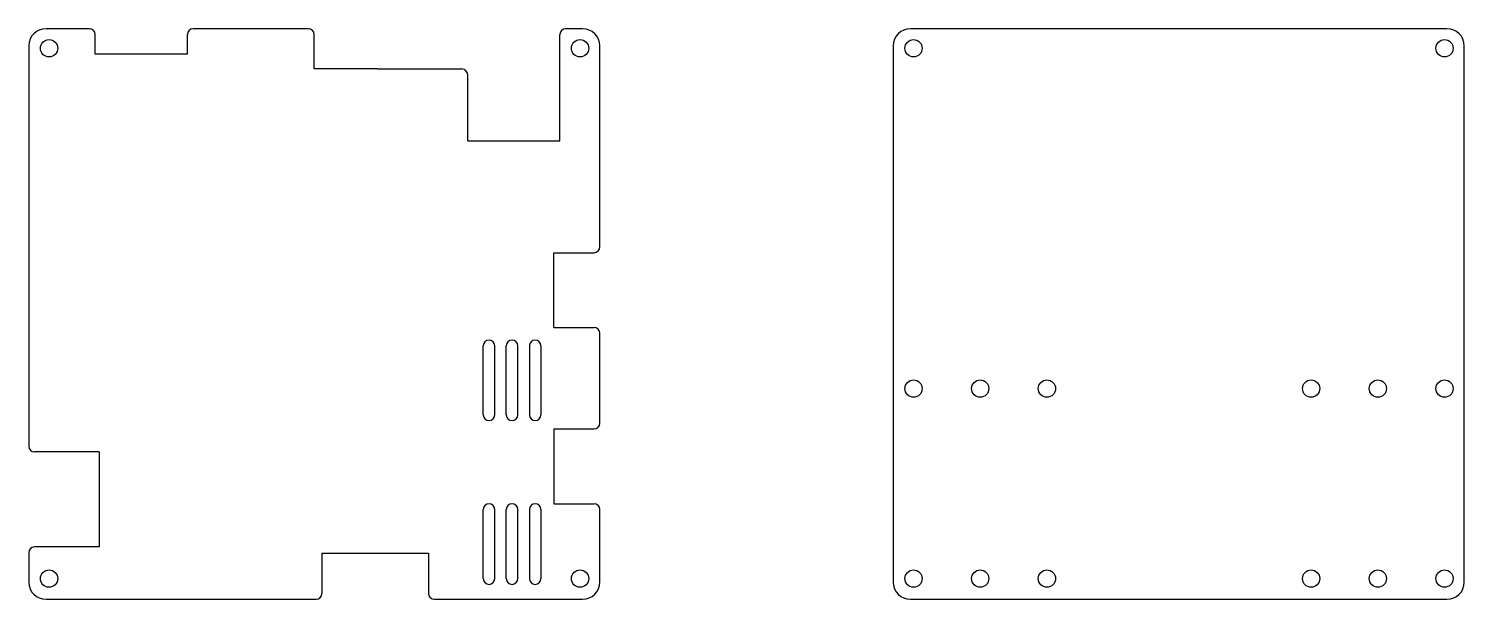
# Model space of a CAD drawing. Header units: millimetres. Extents: x 0 to 249, y 0 to 99.
import ezdxf

# ---------------------------------------------------------------- set-up
doc = ezdxf.new("R2010")
doc.units = ezdxf.units.MM

msp = doc.modelspace()

# ---------------------------------------------------------------- linework, layer by layer
for p, q in [((10.53, 99.1), (3, 99.1)), ((11.53, 94.7), (11.53, 98.1)), ((27.53, 94.7), (27.53, 98.1)), ((48.53, 99.1), (28.53, 99.1)), ((49.53, 92.1), (49.53, 98.1)), ((92.17, 79.6), (92.17, 98.1)), ((96.1, 99.1), (93.17, 99.1)), ((242.17, 99.1), (153, 99.1)), ((246.1, 99.1), (242.17, 99.1)), ((0, 96.1), (0, 26.6)), ((27.53, 94.7), (11.53, 94.7)), ((99.1, 61.2), (99.1, 96.1)), ((150, 96.1), (150, 25.6)), ((249.1, 58.2), (249.1, 96.1)), ((60.53, 92.1), (49.53, 92.1)), ((60.53, 92.1), (64.67, 92.1)), ((64.67, 92.1), (75.17, 92.1)), ((76.17, 79.6), (76.17, 91.1)), ((76.17, 79.6), (92.17, 79.6)), ((91.1, 60.2), (98.1, 60.2)), ((91.1, 47.2), (91.1, 60.2)), ((249.1, 3), (249.1, 58.2)), ((91.1, 47.2), (98.1, 47.2)), ((99.1, 30.6), (99.1, 46.2)), ((78.87, 32.03), (78.87, 44.03)), ((80.87, 32.03), (80.87, 44.03)), ((82.87, 32.03), (82.87, 44.03)), ((84.87, 32.03), (84.87, 44.03)), ((86.87, 44.03), (86.87, 32.03)), ((88.87, 44.03), (88.87, 32.03)), ((91.1, 29.6), (98.1, 29.6)), ((91.1, 29.6), (91.1, 16.6)), ((12.2, 25.6), (1, 25.6)), ((12.2, 25.6), (12.2, 9.1)), ((150, 25.6), (150, 3)), ((78.87, 3.6), (78.87, 15.6)), ((80.87, 3.6), (80.87, 15.6)), ((82.87, 3.6), (82.87, 15.6)), ((84.87, 3.6), (84.87, 15.6)), ((86.87, 15.6), (86.87, 3.6)), ((88.87, 15.6), (88.87, 3.6)), ((91.1, 16.6), (98.1, 16.6)), ((99.1, 3), (99.1, 15.6)), ((0, 8.1), (0, 3)), ((12.2, 9.1), (1, 9.1)), ((50.87, 8), (50.87, 1)), ((50.87, 8), (69.37, 8)), ((69.37, 8), (69.37, 1)), ((3, 0), (49.87, 0)), ((70.37, 0), (96.1, 0)), ((153, 0), (202.87, 0)), ((202.87, 0), (246.1, 0))]:
    msp.add_line(p, q)
for centre in [(3.53, 95.7), (95.67, 95.7), (153.53, 95.7), (245.67, 95.7), (153.53, 36.6), (165.1, 36.6), (176.67, 36.6), (222.53, 36.6), (234.1, 36.6), (245.67, 36.6), (3.53, 3.6), (95.67, 3.6), (153.53, 3.6), (165.1, 3.6), (176.67, 3.6), (222.53, 3.6), (234.1, 3.6), (245.67, 3.6)]:
    msp.add_circle(centre, 1.5)
for centre, radius, start, end in [((3, 96.1), 3, 90, 180), ((10.53, 98.1), 1, 0, 90), ((28.53, 98.1), 1, 90, 180), ((48.53, 98.1), 1, 0, 90), ((93.17, 98.1), 1, 90, 180), ((96.1, 96.1), 3, 0, 90), ((153, 96.1), 3, 90, 180), ((246.1, 96.1), 3, 0, 90), ((75.17, 91.1), 1, 0, 90), ((98.1, 61.2), 1, 270, 0), ((79.87, 44.03), 1, 0, 180), ((83.87, 44.03), 1, 0, 180), ((87.87, 44.03), 1, 0.0001, 180), ((98.1, 46.2), 1, 0, 90), ((79.87, 32.03), 1, 180, 0), ((83.87, 32.03), 1, 180, 0), ((87.87, 32.03), 1, 180, 0), ((98.1, 30.6), 1, 270, 0), ((1, 26.6), 1, 180, 270), ((79.87, 15.6), 1, 0, 180), ((83.87, 15.6), 1, 0, 180), ((87.87, 15.6), 1, 0.0001, 180), ((98.1, 15.6), 1, 0, 90), ((1, 8.1), 1, 90, 180), ((3, 3), 3, 180, 270), ((79.87, 3.6), 1, 180, 0), ((83.87, 3.6), 1, 180, 0), ((87.87, 3.6), 1, 180, 0), ((96.1, 3), 3, 270, 0), ((153, 3), 3, 180, 270), ((246.1, 3), 3, 270, 0), ((49.87, 1), 1, 270, 360), ((70.37, 1), 1, 180, 270)]:
    msp.add_arc(centre, radius, start, end)

doc.saveas('drawing.dxf')
